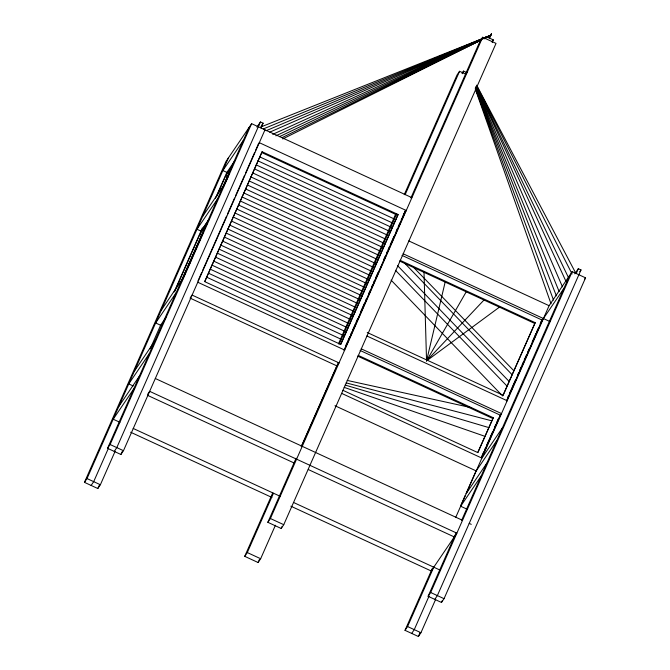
<?xml version="1.0" encoding="UTF-8"?>
<svg xmlns="http://www.w3.org/2000/svg" width="670" height="670" viewBox="0 0 670 670"><rect width="100%" height="100%" fill="white"/><g stroke="black" fill="none" stroke-linecap="round" stroke-linejoin="round"><path stroke-width="1" d="M499.418 307.153L426.555 360.887L445.148 282.095M260.948 127.292L261.384 126.437L260.973 127.426M115.148 451.228L100.374 484.737L97.803 488.522L84.445 482.35L225.958 161.504L251.627 123.674L411.916 197.667M84.445 482.35L87.016 478.573L228.529 157.718M174.125 291.994L202.382 227.926M215.472 198.253L226.87 172.399L234.935 160.524M174.686 291.492L199.819 234.508L207.373 223.37M216.452 196.787L225.715 175.8L232.113 166.369M150.197 348.835L160.607 325.243L165.884 317.463M264.985 129.846L123.473 450.692L120.91 454.478L107.552 448.314L249.064 127.459M180.783 282.531L202.591 233.328M222.499 187.935L228.303 175.037M181.001 282.539L187.324 268.201M188.161 266.291L202.072 234.76M223.144 186.989L224.827 183.17M225.673 181.252L228.621 174.569M182.064 280.638L185.431 272.991M185.531 272.506L192.7 256.267M193.546 254.357L194.811 251.484M195.648 249.575L200.707 238.11M201.553 236.2L202.817 233.336M223.043 187.474L225.572 181.738M225.891 181.268L228.939 174.091M189.551 263.921L190.816 261.057M227.055 178.882L228.319 176.017M108.473 448.13L93.691 481.655L91.128 485.44M107.552 448.314L110.114 444.528L251.627 123.674M97.803 488.522L99.068 485.649M260.982 127.995L263.101 123.18L260.429 121.948L116.798 447.61L114.227 451.396M120.91 454.478L122.174 451.605M198.002 280.906L201.779 272.33M202.625 270.429L226.569 216.134M227.406 214.224L234.55 198.035M235.396 196.126L244.634 175.172M245.471 173.27L254.717 152.308M255.555 150.407L258.494 143.74M204.702 281.484L262.104 151.738L398.097 214.517L340.779 344.464L204.794 281.685L262.104 151.738M275.42 525.238L260.655 558.73L258.084 562.507L244.726 556.343L272.581 493.195M338.417 343.928L395.811 213.805M404.253 194.668L456.999 75.065L459.57 71.28L465.801 74.161M244.726 556.343L247.297 552.557L273.46 493.237M339.296 343.978L396.69 213.847M405.124 194.71L459.57 71.28M340.687 344.263L398.097 214.517M462.384 73.708L463.531 71.095L467.049 72.72M410.894 197.943L480.105 41.021L482.668 37.244L496.026 43.408L283.753 524.685L281.191 528.471L267.833 522.307L296.106 458.196M301.173 446.714L338.308 362.512M345.904 345.293L347.169 342.42M348.015 340.511L349.707 336.683M350.544 334.766L351.809 331.893M352.654 329.983L355.192 324.238M356.03 322.329L357.721 318.501M360.678 311.801L364.472 303.192M365.317 301.274L366.582 298.41M368.693 293.619L369.957 290.755M371.649 286.928L372.495 285.01M373.332 283.1L374.597 280.228M375.443 278.318L377.981 272.573M383.466 260.136L385.149 256.309M386.414 253.436L387.26 251.526M388.106 249.609L389.371 246.736M390.216 244.826L394.01 236.217M396.121 231.426L397.385 228.562M398.231 226.644L399.923 222.817M401.188 219.944L402.034 218.035M402.879 216.117L405.409 210.38M301.441 446.513L336.977 365.929L190.054 298.108M343.995 350.427L405.459 211.083M344.514 349.673L405.97 210.321M267.833 522.307L270.404 518.521L482.668 37.244M485.532 38.383L486.303 36.641L493.329 39.89L492.174 42.503M258.084 562.507L259.357 559.643M489.276 38.542L490.716 35.276L261.191 126.848M281.191 528.471L282.036 526.553M477.777 452.426L493.271 417.72L358.249 355.393M502.659 396.02L535.188 322.672L400.174 260.337M493.271 417.72L477.878 452.619L342.856 390.283M535.188 322.672L503.17 395.267L367.21 332.496M435.718 599.206L420.936 632.715L418.373 636.5L405.015 630.336L432.41 568.227M481.99 455.809L483.673 451.982M484.938 449.109L485.784 447.2M486.629 445.29L489.159 439.554M490.005 437.636L492.534 431.899M494.644 427.117L495.909 424.244M496.755 422.334L498.438 418.507M507.718 397.469L508.564 395.56M509.409 393.642L515.314 380.25M517.424 375.468L518.689 372.604M519.526 370.686L521.218 366.867M522.064 364.949L523.329 362.085M524.166 360.167L526.704 354.43M527.541 352.521L529.233 348.693M532.181 342.002L535.983 333.392M536.821 331.474L538.094 328.61M540.196 323.828L542.08 319.565M481.504 457.652L499.887 415.978M506.813 400.275L541.812 320.922M481.596 457.844L500.398 415.224L360.108 350.46M506.478 401.43L542.323 320.168L402.034 255.404M460.65 505.825L465.248 495.39M466.086 493.497L475.281 472.643M405.015 630.336L407.578 626.551L433.758 567.197M455.726 517.391L549.09 305.696L572.197 271.66L585.555 277.824L444.043 598.679L441.471 602.456L428.113 596.292L456.262 532.482M461.647 520.272L569.626 275.437M429.034 596.124L414.261 629.632L411.69 633.418M428.113 596.292L430.684 592.514L572.197 271.66M576.2 273.511L578.327 268.695L580.999 269.926L437.359 595.596L434.796 599.374M418.373 636.5L420.057 632.673M441.471 602.456L442.317 600.546M424.01 272.338L426.555 360.887L466.219 291.827M243.403 140.29L222.867 170.548L227.875 172.86M256.928 127.107L260.429 121.948M261.35 125.759L263.101 123.18M202.633 216.435L223.169 186.176M217.507 199.007L196.972 229.266L201.419 231.326M258.302 144.192L259.323 142.677L406.255 210.497L403.683 214.283M200.975 231.117L208.605 219.877M200.69 231.761L209.492 218.789M161.311 310.126L181.846 279.867M176.185 292.698L155.649 322.957L161.495 325.654M134.419 371.088L154.954 340.829M149.293 353.659L128.757 383.918L133.213 385.97M190.565 297.354L192.106 295.085L339.037 362.906L336.466 366.691M118.858 406.38L139.393 376.121M133.732 388.952L113.197 419.211L119.871 422.293M147.601 394.362L149.653 391.339L456.865 533.153L431.195 570.974L290.864 506.193M484.77 38.902L486.303 36.641M462.007 73.348L463.531 71.095M492.308 41.389L493.329 39.89M402.586 217.583L403.106 216.829M540.866 322.312L563.972 288.276M574.827 273.854L578.327 268.695M579.835 271.643L580.999 269.926M584.525 279.34L585.555 277.824M499.46 416.614L501.512 413.583L361.197 348.81M502.408 427.845L481.872 458.104L341.558 393.332M475.7 471.697L496.746 440.676M466.312 493.396L486.847 463.137M481.186 475.976L460.65 506.235L467.325 509.317M426.555 360.887L483.983 300.026M282.732 138.958L481.345 39.949M282.154 137.601L481.32 39.89M279.465 136.688L481.286 39.806M275.847 135.834L481.253 39.706M272.707 134.352L481.194 39.605M483.095 38.743L490.716 35.276L263.318 128.925M269.759 132.157L481.152 39.471M483.062 38.634L490.716 35.276L484.159 38.55L490.716 35.276L266.124 130.717M347.144 380.401L470.817 407.561M346.08 382.863L490.859 420.593M345.1 385.049L487.886 427.309M344.112 387.335L484.042 436.019M261.593 152.492L397.578 215.271M259.742 156.872L395.736 219.643M257.975 160.875L393.968 223.654M256.208 164.887L392.201 227.666M254.441 168.899L390.426 231.678M408.784 240.924L549.09 305.696M252.674 172.91L388.659 235.689M250.898 176.922L386.892 239.701M249.131 180.934L385.124 243.713M403.122 253.763L550.112 321.617M247.364 184.945L383.357 247.716M225.715 175.8L227.49 176.62M245.597 188.957L381.582 251.727M399.655 261.099L534.677 323.426M243.83 192.968L379.815 255.739M242.054 196.972L378.048 259.751M240.287 200.983L376.28 263.762M238.52 204.995L374.513 267.774M236.753 209.007L372.738 271.786M234.977 213.018L370.971 275.797M233.21 217.03L369.203 279.809M231.443 221.041L367.436 283.812M229.676 225.053L365.661 287.824M227.909 229.065L363.894 291.835M226.133 233.068L362.127 295.847M224.366 237.079L360.359 299.859M222.599 241.091L358.592 303.87M199.819 234.508L201.595 235.338M220.832 245.103L356.817 307.882M219.065 249.114L355.05 311.893M217.289 253.126L353.283 315.897M215.522 257.138L351.516 319.908M213.755 261.149L349.748 323.92M366.859 335.98L507.173 400.752M211.988 265.153L347.973 327.932M210.213 269.164L346.206 331.943M208.445 273.176L344.439 335.955M206.678 277.187L342.672 339.966M197.767 282.246L344.698 350.075M357.73 356.147L492.752 418.482M334.958 405.727L476.211 470.935M155.314 378.5L462.526 520.322M469.201 523.404L471.27 524.359M148.036 395.56L294.055 462.962M308.275 469.528L454.294 536.938M133.188 428.44L280.152 496.286M293.427 502.416L439.997 570.069M130.625 432.225L271.903 497.442M110.114 444.528L123.473 450.692M270.404 518.521L283.753 524.685M430.684 592.514L444.043 598.679M87.016 478.573L100.374 484.737M247.297 552.557L260.655 558.73M407.578 626.551L420.936 632.715M413.867 267.657L513.823 370.703M405.032 263.578L512.073 374.672M397.486 265.588L509.1 381.423M395.426 270.27L507.039 386.096M391.071 280.119L501.939 395.267M476.638 85.132L575.823 273.251M476.856 86.196L572.071 273.98M476.529 86.422L568.545 277.748M476.253 86.572L566.008 281.434M475.834 86.698L562.473 286.852M475.868 87.812L559.19 291.668M475.541 87.921L556.368 295.855M475.256 88.105L553.512 300.11M475.315 89.152L551.025 303.795M489.912 36.917L491.546 33.508L489.912 36.917M258.118 126.454L258.712 125.198L258.118 126.454M490.716 35.276L484.117 38.45L490.716 35.276"/></g></svg>
